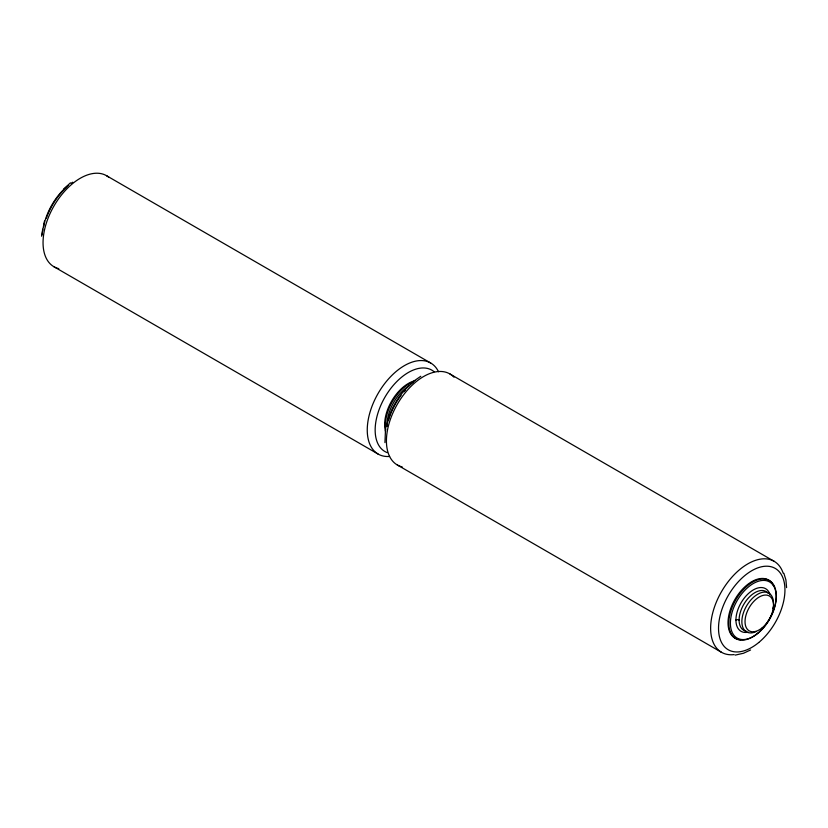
<?xml version="1.0" encoding="UTF-8"?>
<svg xmlns="http://www.w3.org/2000/svg" width="828" height="828" viewBox="0 0 828 828"><rect width="100%" height="100%" fill="white"/><g stroke="black" fill="none" stroke-linecap="round" stroke-linejoin="round"><path stroke-width="1.24" d="M42.166 234.738L42.621 229.211M41.576 236.208L44.484 221.045M385.475 430.115L384.948 442.597M63.642 189.136L70.401 182.874M413.772 381.118L420.8 376.264M750.572 649.98L743.544 653.24L735.119 655.134M449.873 373.935L774.087 561.28M106.501 175.691L430.705 363.037M397.295 464.963L721.498 652.309M53.913 266.719L378.127 454.065M783.868 573.297L785.907 579.91L786.6 587.621M389.574 456.456A52.568 30.336 -60 0 1 378.137 393.383A52.568 30.336 -60 0 1 438.509 371.751M58.798 268.645A52.568 30.336 -60 0 1 53.044 207.611A52.568 30.336 -60 0 1 109.079 177.502M387.287 452.637A46.968 27.107 -60 0 1 384.885 397.274A46.968 27.107 -60 0 1 434.048 371.689M46.358 218.116A46.968 27.107 -60 0 1 66.726 187.107M43.594 226.624A44.733 25.823 -60 0 1 68.113 185.524M71.187 183.226A44.733 25.823 -60 0 1 72.74 182.201M385.558 431.533A33.555 19.365 -60 0 1 391.603 401.145A33.555 19.365 -60 0 1 414.9 380.735M385.827 429.742A33.555 19.365 -60 0 1 413.482 381.863M387.038 426.265A32.427 18.723 -60 0 1 408.835 385.951M734.094 654.586A52.568 30.336 -60 0 1 722.389 590.147A52.568 30.336 -60 0 1 783.174 573.214M402.18 466.888A52.568 30.336 -60 0 1 397.305 404.281A52.568 30.336 -60 0 1 453.992 377.206M388.353 420.655A46.968 27.107 -60 0 1 401.073 395.339M403.992 391.685A46.968 27.107 -60 0 1 405.482 389.978M386.624 426.813A44.733 25.823 -60 0 1 413.027 382.577M740.843 639.702A33.555 19.365 -60 0 1 735.833 597.951A33.555 19.365 -60 0 1 773.807 586.265M746.245 631.184A22.366 12.906 -60 0 1 743.637 604.606A22.366 12.906 -60 0 1 768.011 593.107M735.926 620.037A2.236 1.294 0 0 1 739.093 620.037M756.243 631.516A22.366 12.906 -60 0 1 741.888 620.524A22.366 12.906 -60 0 1 758.158 593.976A22.366 12.906 -60 0 1 773.497 603.374M773.228 606.852A22.366 12.906 -60 0 1 772.876 608.756M748.264 632.137A24.602 14.2 -60 0 1 741.132 602.712A24.602 14.2 -60 0 1 770.061 594.846M758.738 642.518A46.968 27.107 -60 0 0 776.364 569.126A46.968 27.107 -60 0 0 720.122 615.608A46.968 27.107 -60 0 0 758.738 642.518M756.264 634.424A33.555 19.365 -60 0 0 770.961 581.639A33.555 19.365 -60 0 0 730.379 612.544A33.555 19.365 -60 0 0 756.264 634.424M758.158 633.078A32.427 18.723 -60 0 0 770.319 582.405A32.427 18.723 -60 0 0 731.497 614.5A32.427 18.723 -60 0 0 758.158 633.078M762.257 627.748A20.131 11.623 -60 0 0 769.812 596.295A20.131 11.623 -60 0 0 745.707 616.218A20.131 11.623 -60 0 0 762.257 627.748"/></g></svg>
